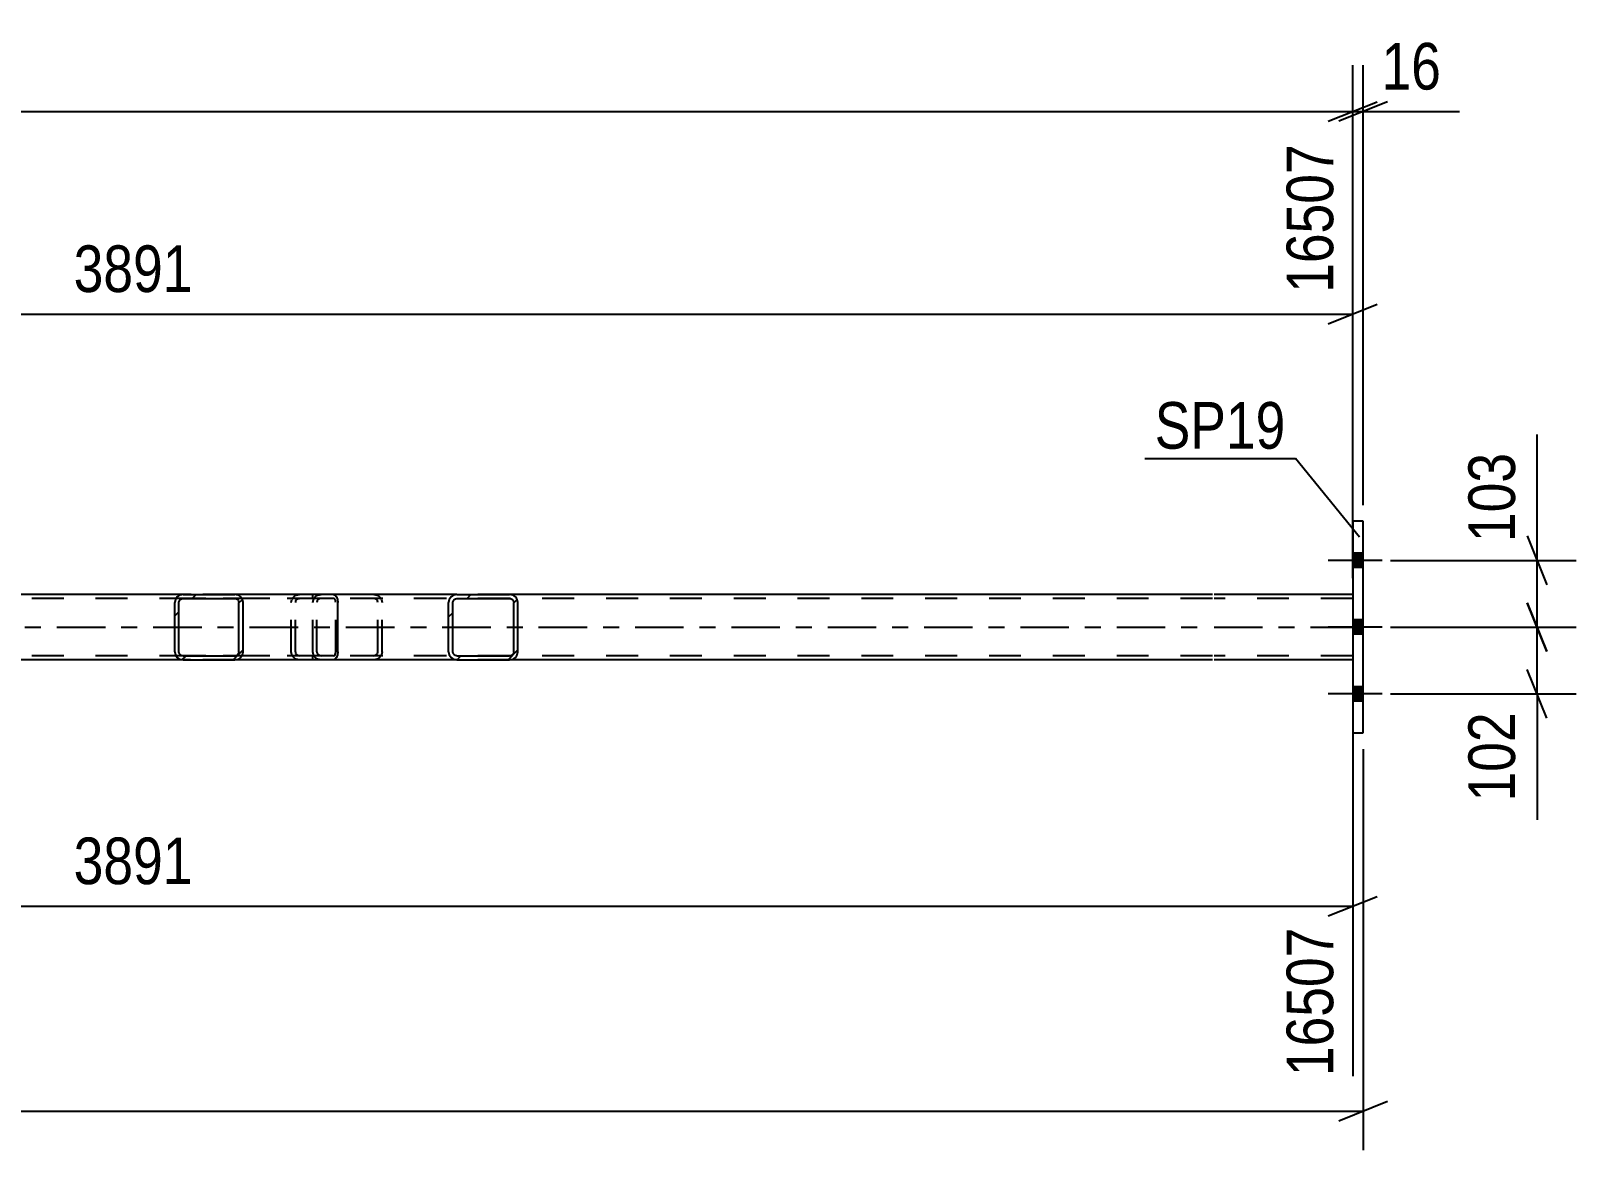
# Model space of a CAD drawing. Header units: millimetres. Extents: x 0 to 841, y 0 to 594.
# Drawn here: x 601.2 to 696.1, y 209 to 277.8 of the extents above; entities that cross this region are included whole.
import ezdxf

# ---------------------------------------------------------------- set-up
doc = ezdxf.new("R2010")
doc.units = ezdxf.units.MM
doc.linetypes.add('DXK_LINE_DOT2', pattern=[3.9198, 1.9599, -1.9599])
doc.linetypes.add('DXK_LINE_DOT3', pattern=[5.9187, 2.979, -0.9799, 0.9799, -0.9799])
doc.styles.add('Arial Narrow', font='ARIALN.TTF', dxfattribs={"height": 0.2})

# ---------------------------------------------------------------- blocks, each defined once
blk = doc.blocks.new('Bolt-318895709-5469 - 5397')
at = {"linetype": 'Continuous'}
for points in [[(683.039, 244.813), (683.039, 245.693), (682.399, 245.693), (682.399, 244.813)], [(683.039, 244.813), (683.039, 245.693), (682.399, 245.693), (682.399, 244.813)], [(683.039, 244.813), (683.039, 245.693), (682.399, 245.693), (682.399, 244.813)], [(683.039, 240.713), (683.039, 241.593), (682.399, 241.593), (682.399, 240.713)], [(683.039, 240.713), (683.039, 241.593), (682.399, 241.593), (682.399, 240.713)], [(683.039, 236.613), (683.039, 237.493), (682.399, 237.493), (682.399, 236.613)], [(683.039, 236.613), (683.039, 237.493), (682.399, 237.493), (682.399, 236.613)], [(683.039, 236.613), (683.039, 237.493), (682.399, 237.493), (682.399, 236.613)]]:
    blk.add_hatch(color=1, dxfattribs=at).paths.add_polyline_path(points)
at = {"color": 1, "linetype": 'Continuous'}
for p, q in [((684.199, 245.253), (680.879, 245.253)), ((684.199, 245.253), (680.879, 245.253)), ((684.199, 245.253), (680.879, 245.253)), ((683.039, 245.693), (682.399, 245.693)), ((683.039, 245.693), (682.399, 245.693)), ((683.039, 245.693), (682.399, 245.693)), ((683.039, 244.813), (682.399, 244.813)), ((683.039, 244.813), (682.399, 244.813)), ((683.039, 244.813), (682.399, 244.813)), ((684.199, 241.153), (680.879, 241.153)), ((684.199, 241.153), (680.879, 241.153)), ((683.039, 241.593), (682.399, 241.593)), ((683.039, 241.593), (682.399, 241.593)), ((683.039, 240.713), (682.399, 240.713)), ((683.039, 240.713), (682.399, 240.713)), ((683.039, 237.493), (682.399, 237.493)), ((683.039, 237.493), (682.399, 237.493)), ((683.039, 237.493), (682.399, 237.493)), ((684.199, 237.053), (680.879, 237.053)), ((684.199, 237.053), (680.879, 237.053)), ((684.199, 237.053), (680.879, 237.053)), ((683.039, 236.613), (682.399, 236.613)), ((683.039, 236.613), (682.399, 236.613)), ((683.039, 236.613), (682.399, 236.613))]:
    blk.add_line(p, q, dxfattribs=at)
blk = doc.blocks.new('Part-318895709-5521 - 5397')
at = {"color": 7, "linetype": 'DXK_LINE_DOT2'}
for p, q in [((673.779, 243.153), (184.882, 243.153)), ((630.614, 243.153), (610.553, 243.153)), ((682.399, 243.153), (673.879, 243.153)), ((682.399, 243.153), (682.399, 239.153)), ((673.779, 242.913), (99.713, 242.913)), ((682.399, 242.913), (673.879, 242.913)), ((673.779, 239.393), (99.713, 239.393)), ((682.399, 239.393), (673.879, 239.393)), ((630.614, 239.153), (610.553, 239.153))]:
    blk.add_line(p, q, dxfattribs=at)
at = {"color": 2, "linetype": 'Continuous'}
for p, q in [((610.553, 243.153), (545.48, 243.153)), ((673.779, 243.153), (630.614, 243.153)), ((682.399, 243.153), (673.879, 243.153)), ((610.553, 239.153), (545.48, 239.153)), ((673.779, 239.153), (630.614, 239.153)), ((682.399, 239.153), (673.879, 239.153))]:
    blk.add_line(p, q, dxfattribs=at)
at = {"color": 7, "linetype": 'DXK_LINE_DOT3'}
for p, q in [((99.713, 241.153), (673.779, 241.153)), ((673.879, 241.153), (682.399, 241.153))]:
    blk.add_line(p, q, dxfattribs=at)
blk = doc.blocks.new('Part-318895709-5575 - 5397')
at = {"color": 2, "linetype": 'Continuous'}
for p, q in [((683.039, 247.653), (682.399, 247.653)), ((682.399, 247.653), (682.399, 234.653)), ((683.039, 234.653), (683.039, 247.653)), ((682.399, 234.653), (683.039, 234.653))]:
    blk.add_line(p, q, dxfattribs=at)
blk = doc.blocks.new('Part-318895709-5599 - 5397')
at = {"linetype": 'Continuous'}
h = blk.add_hatch(dxfattribs=at)
h.set_pattern_fill('', scale=0.7, style=0, pattern_type=0)
h.set_pattern_definition([(45, (631.0858, 242.8563), (-1.57154, 1.57154), [])])
h.paths.add_polyline_path([(631.125, 242.673), (631.086, 242.856), (630.975, 243.012), (630.809, 243.116), (630.614, 243.153), (627.379, 243.153), (627.183, 243.116), (627.018, 243.012), (626.907, 242.856), (626.868, 242.673), (626.868, 239.633), (626.907, 239.449), (627.018, 239.293), (627.183, 239.189), (627.379, 239.153), (630.614, 239.153), (630.809, 239.189), (630.975, 239.293), (631.086, 239.449), (631.125, 239.633)])
h.paths.add_polyline_path([(630.85, 239.541), (630.794, 239.463), (630.712, 239.411), (630.614, 239.393), (627.379, 239.393), (627.281, 239.411), (627.198, 239.463), (627.143, 239.541), (627.123, 239.633), (627.123, 242.673), (627.143, 242.764), (627.198, 242.842), (627.281, 242.894), (627.379, 242.913), (630.614, 242.913), (630.712, 242.894), (630.794, 242.842), (630.85, 242.764), (630.869, 242.673), (630.869, 239.633)])
at = {"color": 7, "linetype": 'DXK_LINE_DOT2'}
for p, q in [((618.834, 243.116), (619.03, 243.153)), ((619.795, 243.153), (619.03, 243.153)), ((622.265, 243.153), (622.46, 243.116)), ((630.614, 243.153), (627.379, 243.153)), ((618.519, 242.673), (618.558, 242.856)), ((618.519, 239.633), (618.519, 242.673)), ((618.794, 242.764), (618.774, 242.673)), ((618.774, 239.633), (618.774, 242.673)), ((618.849, 242.842), (618.794, 242.764)), ((618.932, 242.894), (618.849, 242.842)), ((619.03, 242.913), (618.932, 242.894)), ((630.614, 242.913), (619.03, 242.913)), ((622.362, 242.894), (622.265, 242.913)), ((622.445, 242.842), (622.362, 242.894)), ((622.501, 242.764), (622.445, 242.842)), ((622.52, 242.673), (622.501, 242.764)), ((622.52, 239.633), (622.52, 242.673)), ((622.737, 242.856), (622.775, 242.673)), ((622.775, 239.633), (622.775, 242.673)), ((618.558, 239.449), (618.519, 239.633)), ((618.774, 239.633), (618.794, 239.541)), ((618.794, 239.541), (618.849, 239.463)), ((619.03, 239.153), (618.834, 239.189)), ((618.849, 239.463), (618.932, 239.411)), ((618.932, 239.411), (619.03, 239.393)), ((630.614, 239.393), (619.03, 239.393)), ((622.265, 239.393), (622.362, 239.411)), ((622.46, 239.189), (622.265, 239.153)), ((622.362, 239.411), (622.445, 239.463)), ((622.445, 239.463), (622.501, 239.541)), ((622.501, 239.541), (622.52, 239.633)), ((622.775, 239.633), (622.737, 239.449)), ((619.795, 239.153), (619.03, 239.153)), ((627.379, 239.153), (630.614, 239.153))]:
    blk.add_line(p, q, dxfattribs=at)
at = {"color": 2, "linetype": 'Continuous'}
for p, q in [((627.379, 243.153), (619.795, 243.153)), ((627.379, 243.153), (627.183, 243.116)), ((627.379, 243.153), (630.614, 243.153)), ((630.809, 243.116), (630.614, 243.153)), ((626.907, 242.856), (626.868, 242.673)), ((626.868, 239.633), (626.868, 242.673)), ((627.123, 242.673), (627.143, 242.764)), ((627.123, 239.633), (627.123, 242.673)), ((627.143, 242.764), (627.198, 242.842)), ((627.198, 242.842), (627.281, 242.894)), ((627.281, 242.894), (627.379, 242.913)), ((627.379, 242.913), (630.614, 242.913)), ((630.614, 242.913), (630.712, 242.894)), ((630.712, 242.894), (630.794, 242.842)), ((630.794, 242.842), (630.85, 242.764)), ((630.85, 242.764), (630.869, 242.673)), ((630.869, 239.633), (630.869, 242.673)), ((631.125, 242.673), (631.086, 242.856)), ((631.125, 239.633), (631.125, 242.673)), ((626.868, 239.633), (626.907, 239.449)), ((627.143, 239.541), (627.123, 239.633)), ((627.198, 239.463), (627.143, 239.541)), ((627.183, 239.189), (627.379, 239.153)), ((627.281, 239.411), (627.198, 239.463)), ((627.379, 239.393), (627.281, 239.411)), ((627.379, 239.393), (630.614, 239.393)), ((630.712, 239.411), (630.614, 239.393)), ((630.614, 239.153), (630.809, 239.189)), ((630.794, 239.463), (630.712, 239.411)), ((630.85, 239.541), (630.794, 239.463)), ((630.869, 239.633), (630.85, 239.541)), ((631.086, 239.449), (631.125, 239.633)), ((627.379, 239.153), (619.795, 239.153)), ((627.379, 239.153), (630.614, 239.153))]:
    blk.add_line(p, q, dxfattribs=at)
at = {"color": 7, "linetype": 'DXK_LINE_DOT2'}
for centre, start, end in [((619.01, 242.652), 110.75831, 155.68004), ((622.284, 242.652), 24.31996, 69.24168), ((619.01, 239.653), 204.31996, 249.24168), ((622.284, 239.653), 290.75831, 335.68004)]:
    blk.add_arc(centre, 0.496, start, end, dxfattribs=at)
at = {"color": 2, "linetype": 'Continuous'}
for centre, start, end in [((627.359, 242.652), 110.75831, 155.68004), ((630.633, 242.652), 24.31996, 69.24168), ((627.359, 239.653), 204.31996, 249.24168), ((630.633, 239.653), 290.75831, 335.68004)]:
    blk.add_arc(centre, 0.496, start, end, dxfattribs=at)
blk = doc.blocks.new('Part-318895709-5628 - 5397')
at = {"linetype": 'Continuous'}
h = blk.add_hatch(dxfattribs=at)
h.set_pattern_fill('', scale=0.7, style=0, pattern_type=0)
h.set_pattern_definition([(45, (614.2022, 242.8563), (-1.57154, 1.57154), [])])
h.paths.add_polyline_path([(614.241, 242.673), (614.202, 242.856), (614.093, 243.012), (613.93, 243.116), (613.738, 243.153), (610.553, 243.153), (610.361, 243.116), (610.198, 243.012), (610.089, 242.856), (610.051, 242.673), (610.051, 239.633), (610.089, 239.449), (610.198, 239.293), (610.361, 239.189), (610.553, 239.153), (613.738, 239.153), (613.93, 239.189), (614.093, 239.293), (614.202, 239.449), (614.241, 239.633)])
h.paths.add_polyline_path([(613.97, 239.541), (613.915, 239.463), (613.834, 239.411), (613.738, 239.393), (610.553, 239.393), (610.457, 239.411), (610.376, 239.463), (610.321, 239.541), (610.302, 239.633), (610.302, 242.673), (610.321, 242.764), (610.376, 242.842), (610.457, 242.894), (610.553, 242.913), (613.738, 242.913), (613.834, 242.894), (613.915, 242.842), (613.97, 242.764), (613.989, 242.673), (613.989, 239.633)])
at = {"color": 2, "linetype": 'Continuous'}
for p, q in [((610.553, 243.153), (610.361, 243.116)), ((610.553, 243.153), (613.738, 243.153)), ((619.795, 243.153), (613.738, 243.153)), ((613.93, 243.116), (613.738, 243.153)), ((619.795, 243.153), (619.899, 243.116)), ((619.899, 243.116), (619.986, 243.012)), ((619.986, 243.012), (620.045, 242.856)), ((610.089, 242.856), (610.051, 242.673)), ((610.051, 239.633), (610.051, 242.673)), ((610.302, 242.673), (610.321, 242.764)), ((610.302, 239.633), (610.302, 242.673)), ((610.321, 242.764), (610.376, 242.842)), ((610.376, 242.842), (610.457, 242.894)), ((610.457, 242.894), (610.553, 242.913)), ((610.553, 242.913), (613.738, 242.913)), ((613.738, 242.913), (613.834, 242.894)), ((613.834, 242.894), (613.915, 242.842)), ((613.915, 242.842), (613.97, 242.764)), ((613.97, 242.764), (613.989, 242.673)), ((613.989, 239.633), (613.989, 242.673)), ((614.241, 242.673), (614.202, 242.856)), ((614.241, 239.633), (614.241, 242.673)), ((620.045, 242.856), (620.066, 242.673)), ((620.066, 239.633), (620.066, 242.673)), ((610.051, 239.633), (610.089, 239.449)), ((610.321, 239.541), (610.302, 239.633)), ((610.376, 239.463), (610.321, 239.541)), ((610.361, 239.189), (610.553, 239.153)), ((610.457, 239.411), (610.376, 239.463)), ((610.553, 239.393), (610.457, 239.411)), ((610.553, 239.393), (613.738, 239.393)), ((613.834, 239.411), (613.738, 239.393)), ((613.738, 239.153), (613.93, 239.189)), ((613.915, 239.463), (613.834, 239.411)), ((613.97, 239.541), (613.915, 239.463)), ((613.989, 239.633), (613.97, 239.541)), ((614.202, 239.449), (614.241, 239.633)), ((619.899, 239.189), (619.795, 239.153)), ((619.986, 239.293), (619.899, 239.189)), ((620.045, 239.449), (619.986, 239.293)), ((620.066, 239.633), (620.045, 239.449)), ((610.553, 239.153), (613.738, 239.153)), ((619.795, 239.153), (613.738, 239.153))]:
    blk.add_line(p, q, dxfattribs=at)
at = {"color": 7, "linetype": 'DXK_LINE_DOT2'}
for p, q in [((613.738, 243.153), (610.553, 243.153)), ((617.511, 243.116), (617.704, 243.153)), ((618.519, 242.913), (618.519, 243.153)), ((619.795, 242.913), (610.553, 242.913)), ((617.201, 242.673), (617.239, 242.856)), ((617.201, 239.633), (617.201, 242.673)), ((617.471, 242.764), (617.452, 242.673)), ((617.452, 239.633), (617.452, 242.673)), ((617.526, 242.842), (617.471, 242.764)), ((617.526, 242.842), (617.548, 242.856)), ((617.548, 242.856), (617.607, 242.894)), ((617.607, 242.894), (617.704, 242.913)), ((619.847, 242.894), (619.795, 242.913)), ((619.891, 242.842), (619.847, 242.894)), ((619.92, 242.764), (619.891, 242.842)), ((619.93, 242.673), (619.92, 242.764)), ((619.93, 239.633), (619.93, 242.673)), ((619.795, 239.393), (610.553, 239.393)), ((617.239, 239.449), (617.201, 239.633)), ((617.452, 239.633), (617.471, 239.541)), ((617.471, 239.541), (617.526, 239.463)), ((617.704, 239.153), (617.511, 239.189)), ((617.526, 239.463), (617.607, 239.411)), ((617.607, 239.411), (617.704, 239.393)), ((618.519, 239.153), (618.519, 239.393)), ((619.795, 239.393), (619.847, 239.411)), ((619.847, 239.411), (619.891, 239.463)), ((619.891, 239.463), (619.92, 239.541)), ((619.92, 239.541), (619.93, 239.633)), ((613.738, 239.153), (610.553, 239.153))]:
    blk.add_line(p, q, dxfattribs=at)
at = {"color": 2, "linetype": 'Continuous'}
for centre, start, end in [((610.539, 242.657), 111.1941, 156.15059), ((613.752, 242.657), 23.84941, 68.8059), ((610.539, 239.648), 203.84941, 248.8059), ((613.752, 239.648), 291.1941, 336.15059)]:
    blk.add_arc(centre, 0.492, start, end, dxfattribs=at)
at = {"color": 7, "linetype": 'DXK_LINE_DOT2'}
for centre, start, end in [((617.689, 242.657), 111.1941, 156.15059), ((617.689, 239.648), 203.84941, 248.8059)]:
    blk.add_arc(centre, 0.492, start, end, dxfattribs=at)
blk = doc.blocks.new('StraightDimension-318895709-5797 - 5397')
at = {"color": 7, "linetype": 'Continuous'}
for p, q in [((532.586, 251.753), (532.586, 270.824)), ((682.399, 244.153), (682.399, 270.824)), ((534.086, 260.983), (531.086, 259.783)), ((532.586, 260.383), (682.399, 260.383)), ((680.899, 259.783), (683.899, 260.983))]:
    blk.add_line(p, q, dxfattribs=at)
at = {"color": 0}
blk.add_wipeout([(611.749, 261.133), (611.749, 265.333), (603.236, 265.333), (603.236, 261.133)], dxfattribs=at)
at = {"color": 3, "style": 'Arial Narrow'}
blk.add_text('3891', height=2.8633, dxfattribs=at).set_placement((603.836, 261.733))
at = {"color": 0, "linetype": 'Continuous'}
blk.add_wipeout([(681.799, 271.424), (677.599, 271.424), (677.599, 261.083), (681.799, 261.083)], dxfattribs=at)
at = {"color": 3, "linetype": 'Continuous', "style": 'Arial Narrow'}
blk.add_text('16507', height=2.8633, rotation=90.00021, dxfattribs=at).set_placement((681.199, 261.683))
blk = doc.blocks.new('StraightDimension-318895709-23345 - 5397')
at = {"color": 7, "linetype": 'Continuous'}
for p, q in [((693.117, 242.653), (694.317, 239.653)), ((684.717, 241.153), (696.117, 241.153)), ((693.717, 237.053), (693.717, 241.153)), ((694.317, 235.553), (693.117, 238.553)), ((684.717, 237.053), (696.117, 237.053)), ((693.717, 237.053), (693.717, 229.318)), ((693.717, 237.053), (693.717, 229.318))]:
    blk.add_line(p, q, dxfattribs=at)
at = {"color": 0}
blk.add_wipeout([(692.967, 236.528), (688.767, 236.528), (688.767, 229.843), (692.967, 229.843)], dxfattribs=at)
at = {"color": 3, "style": 'Arial Narrow'}
blk.add_text('102', height=2.8633, rotation=90.00021, dxfattribs=at).set_placement((692.367, 230.443))
blk = doc.blocks.new('StraightDimension-318895709-10571 - 5397')
at = {"color": 7, "linetype": 'Continuous'}
for p, q in [((682.399, 248.653), (682.399, 275.669)), ((683.039, 248.653), (683.039, 275.669)), ((680.899, 272.219), (683.899, 273.419)), ((684.539, 273.419), (681.539, 272.219)), ((682.399, 272.819), (683.039, 272.819)), ((683.039, 272.819), (688.946, 272.819)), ((683.039, 272.819), (688.946, 272.819))]:
    blk.add_line(p, q, dxfattribs=at)
at = {"color": 0}
blk.add_wipeout([(688.421, 273.569), (688.421, 277.769), (683.564, 277.769), (683.564, 273.569)], dxfattribs=at)
at = {"color": 3, "style": 'Arial Narrow'}
blk.add_text('16', height=2.8633, dxfattribs=at).set_placement((684.164, 274.169))
blk = doc.blocks.new('StraightDimension-318895709-5808 - 5397')
at = {"color": 7, "linetype": 'Continuous'}
for p, q in [((683.039, 233.653), (683.039, 209.036)), ((681.539, 210.836), (684.539, 212.036)), ((90.453, 211.436), (683.039, 211.436))]:
    blk.add_line(p, q, dxfattribs=at)
blk = doc.blocks.new('StraightDimension-318895709-5831 - 5397')
at = {"color": 7, "linetype": 'Continuous'}
for p, q in [((682.399, 238.153), (682.399, 213.577)), ((532.586, 229.752), (532.586, 213.577)), ((534.086, 224.618), (531.086, 223.418)), ((532.586, 224.018), (682.399, 224.018)), ((680.899, 223.418), (683.899, 224.618))]:
    blk.add_line(p, q, dxfattribs=at)
at = {"color": 0}
blk.add_wipeout([(611.749, 224.768), (611.749, 228.968), (603.236, 228.968), (603.236, 224.768)], dxfattribs=at)
at = {"color": 3, "style": 'Arial Narrow'}
blk.add_text('3891', height=2.8633, dxfattribs=at).set_placement((603.836, 225.368))
at = {"color": 0, "linetype": 'Continuous'}
blk.add_wipeout([(681.799, 223.318), (677.599, 223.318), (677.599, 212.977), (681.799, 212.977)], dxfattribs=at)
at = {"color": 3, "linetype": 'Continuous', "style": 'Arial Narrow'}
blk.add_text('16507', height=2.8633, rotation=90.00021, dxfattribs=at).set_placement((681.199, 213.577))
blk = doc.blocks.new('StraightDimension-318895709-10572 - 5397')
at = {"color": 7, "linetype": 'Continuous'}
for p, q in [((682.399, 248.653), (682.399, 275.669)), ((680.899, 272.219), (683.899, 273.419)), ((91.093, 272.819), (682.399, 272.819))]:
    blk.add_line(p, q, dxfattribs=at)
blk = doc.blocks.new('StraightDimension-318895709-23344 - 5397')
at = {"color": 7, "linetype": 'Continuous'}
for p, q in [((693.717, 245.253), (693.717, 252.987)), ((693.717, 245.253), (693.717, 252.987)), ((693.117, 246.753), (694.317, 243.753)), ((684.717, 245.253), (696.117, 245.253)), ((693.717, 241.153), (693.717, 245.253)), ((694.317, 239.653), (693.117, 242.653)), ((684.717, 241.153), (696.117, 241.153))]:
    blk.add_line(p, q, dxfattribs=at)
at = {"color": 0}
blk.add_wipeout([(692.967, 252.462), (688.767, 252.462), (688.767, 245.778), (692.967, 245.778)], dxfattribs=at)
at = {"color": 3, "style": 'Arial Narrow'}
blk.add_text('103', height=2.8633, rotation=90.00021, dxfattribs=at).set_placement((692.367, 246.378))
blk = doc.blocks.new('Mark-318895709-5571 - 5397')
at = {"color": 30, "linetype": 'Continuous'}
for p in [(669.635, 251.511), (682.808, 246.688)]:
    blk.add_line(p, (678.874, 251.511), dxfattribs=at)
at = {"color": 0}
blk.add_wipeout([(678.274, 252.111), (678.274, 255.111), (670.235, 255.111), (670.235, 252.111)], dxfattribs=at)
blk.add_wipeout([(678.274, 252.111), (678.274, 255.111), (670.235, 255.111), (670.235, 252.111)], dxfattribs=at)
at = {"color": 3, "style": 'Arial Narrow'}
blk.add_text('SP19', height=2.8633, dxfattribs=at).set_placement((670.235, 252.111))

msp = doc.modelspace()

# ---------------------------------------------------------------- block references
for name in ['Part-318895709-5575 - 5397', 'Bolt-318895709-5469 - 5397', 'Part-318895709-5521 - 5397', 'Part-318895709-5628 - 5397', 'Part-318895709-5599 - 5397', 'StraightDimension-318895709-23345 - 5397']:
    msp.add_blockref(name, (0, 0))

# ---------------------------------------------------------------- next in the draw order: block references
for name in ['StraightDimension-318895709-5797 - 5397', 'StraightDimension-318895709-5808 - 5397']:
    msp.add_blockref(name, (0, 0))

# ---------------------------------------------------------------- next in the draw order: block references
for name in ['StraightDimension-318895709-10571 - 5397', 'StraightDimension-318895709-5831 - 5397']:
    msp.add_blockref(name, (0, 0))

# ---------------------------------------------------------------- next in the draw order: block references
for name in ['StraightDimension-318895709-10572 - 5397', 'StraightDimension-318895709-23344 - 5397']:
    msp.add_blockref(name, (0, 0))

# ---------------------------------------------------------------- next in the draw order: block references
msp.add_blockref('Mark-318895709-5571 - 5397', (0, 0))

doc.saveas('drawing.dxf')
